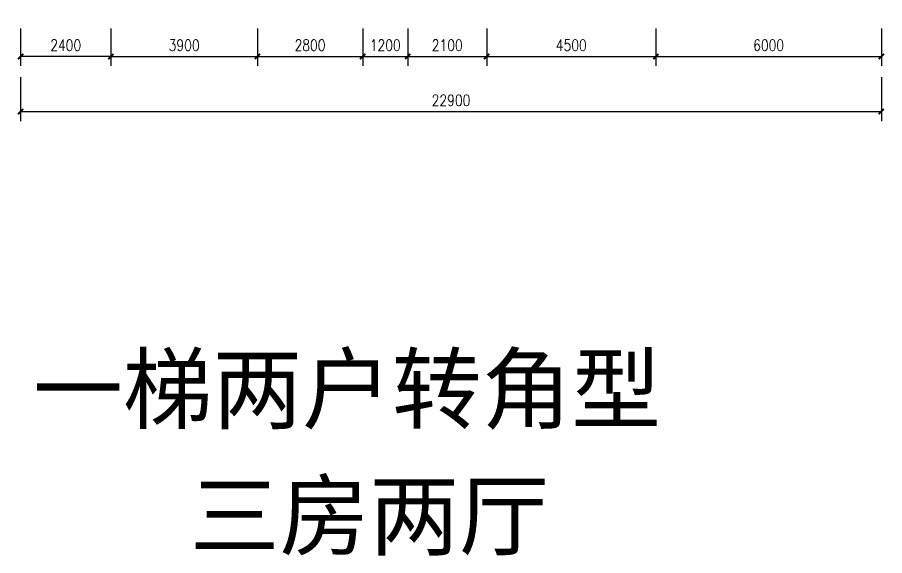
# Model space of a CAD drawing. Header units: millimetres. Extents: x 1193 to 32691, y 722 to 32497.
# Drawn here: x 5386 to 28461, y 722 to 15032 of the extents above; entities that cross this region are included whole.
import ezdxf

# ---------------------------------------------------------------- set-up
doc = ezdxf.new("R2010")
doc.units = ezdxf.units.MM
doc.layers.add('PUB_DIM', color=3, linetype='Continuous')
doc.styles.add('DIM_FONT', font='SIMPLEX.shx', dxfattribs={"width": 0.8})
doc.styles.add('ST', font='SimSun.ttf', dxfattribs={"width": 0.8})
doc.dimstyles.new('DIMN', dxfattribs={"dimtxt": 300, "dimasz": 1, "dimexe": 250, "dimexo": 300, "dimgap": 150, "dimtad": 1, "dimdec": 0, "dimdsep": 46, "dimtxsty": 'DIM_FONT', "dimblk": '_DIMX', "dimblk1": 'ARCHTICK', "dimblk2": 'ARCHTICK', "dimcen": 0.1, "dimclrt": 7, "dimadec": 0, "dimazin": 0, "dimtfac": 1, "dimtdec": 0, "dimtix": 1, "dimtmove": 2, "dimatfit": 3, "dimldrblk": '_DIMX', "dimfxl": 1, "dimtolj": 1, "dimtzin": 0, "dimarcsym": 0})

# ---------------------------------------------------------------- blocks, each defined once
blk = doc.blocks.new('_ARCHTICK')
at = {"color": 0, "linetype": 'ByBlock', "const_width": 0.15}
blk.add_lwpolyline([(-0.5, -0.5), (0.5, 0.5)], dxfattribs=at)
blk = doc.blocks.new('_DIMX')
at = {"const_width": 50}
blk.add_lwpolyline([(-70, -70), (70, 70)], dxfattribs=at)
blk = doc.blocks.new('*D76')
at = {"layer": 'DEFPOINTS', "color": 0, "transparency": 16777216}
for p in [(5473, 15032), (7873, 15032), (5473, 13991)]:
    blk.add_point(p, dxfattribs=at)
at = {"layer": 'PUB_DIM', "color": 0, "lineweight": -2, "transparency": 16777216}
for p, q in [((5473, 14732), (5473, 13741)), ((7873, 14732), (7873, 13741)), ((7872, 13991), (5474, 13991))]:
    blk.add_line(p, q, dxfattribs=at)
at = {"layer": 'PUB_DIM', "color": 0, "lineweight": -2, "transparency": 16777216, "rotation": 180}
blk.add_blockref('_DIMX', (5473, 13991), dxfattribs=at)
at = {"layer": 'PUB_DIM', "color": 0, "lineweight": -2, "transparency": 16777216}
blk.add_blockref('_DIMX', (7873, 13991), dxfattribs=at)
at = {"layer": 'PUB_DIM', "color": 7, "transparency": 16777216, "insert": (6673, 14291), "char_height": 300, "attachment_point": 5, "style": 'DIM_FONT'}
blk.add_mtext('\\A1;2400', dxfattribs=at)

msp = doc.modelspace()

# ---------------------------------------------------------------- texts
at = {"style": 'ST'}
for s, p in [('一梯两户转角型', (5804.6, 4276.6)), ('三房两厅', (9978.8, 915.3))]:
    msp.add_text(s, height=1750, dxfattribs=at).set_placement(p)

# ---------------------------------------------------------------- dimensions: what is measured, and where the dimension line sits
at = {"layer": 'PUB_DIM'}
dim = msp.add_linear_dim(base=(5473.4, 13991.3), p1=(7873.4, 15031.7), p2=(5473.4, 15031.7), dimstyle='DIMN', dxfattribs=at)
dim.commit()
dim.dimension.update_dxf_attribs({"geometry": '*D76', "text_midpoint": (6673.4, 14291.3)})
for base, p1, p2 in [((11773.4, 13991.3), (7873.4, 15031.7), (11773.4, 15031.7)), ((14573.4, 13991.3), (11773.4, 15031.7), (14573.4, 15031.7)), ((15773.4, 13991.3), (14573.4, 15031.7), (15773.4, 15031.7)), ((17873.4, 13991.3), (15773.4, 15031.7), (17873.4, 15031.7)), ((22373.4, 13991.3), (17873.4, 15031.7), (22373.4, 15031.7)), ((28373.4, 13991.3), (22373.4, 15031.7), (28373.4, 15031.7)), ((28373.4, 12525.5), (5473.4, 13741.3), (28373.4, 13741.3))]:
    msp.add_linear_dim(base=base, p1=p1, p2=p2, dimstyle='DIMN', dxfattribs=at).render()

doc.saveas('drawing.dxf')
